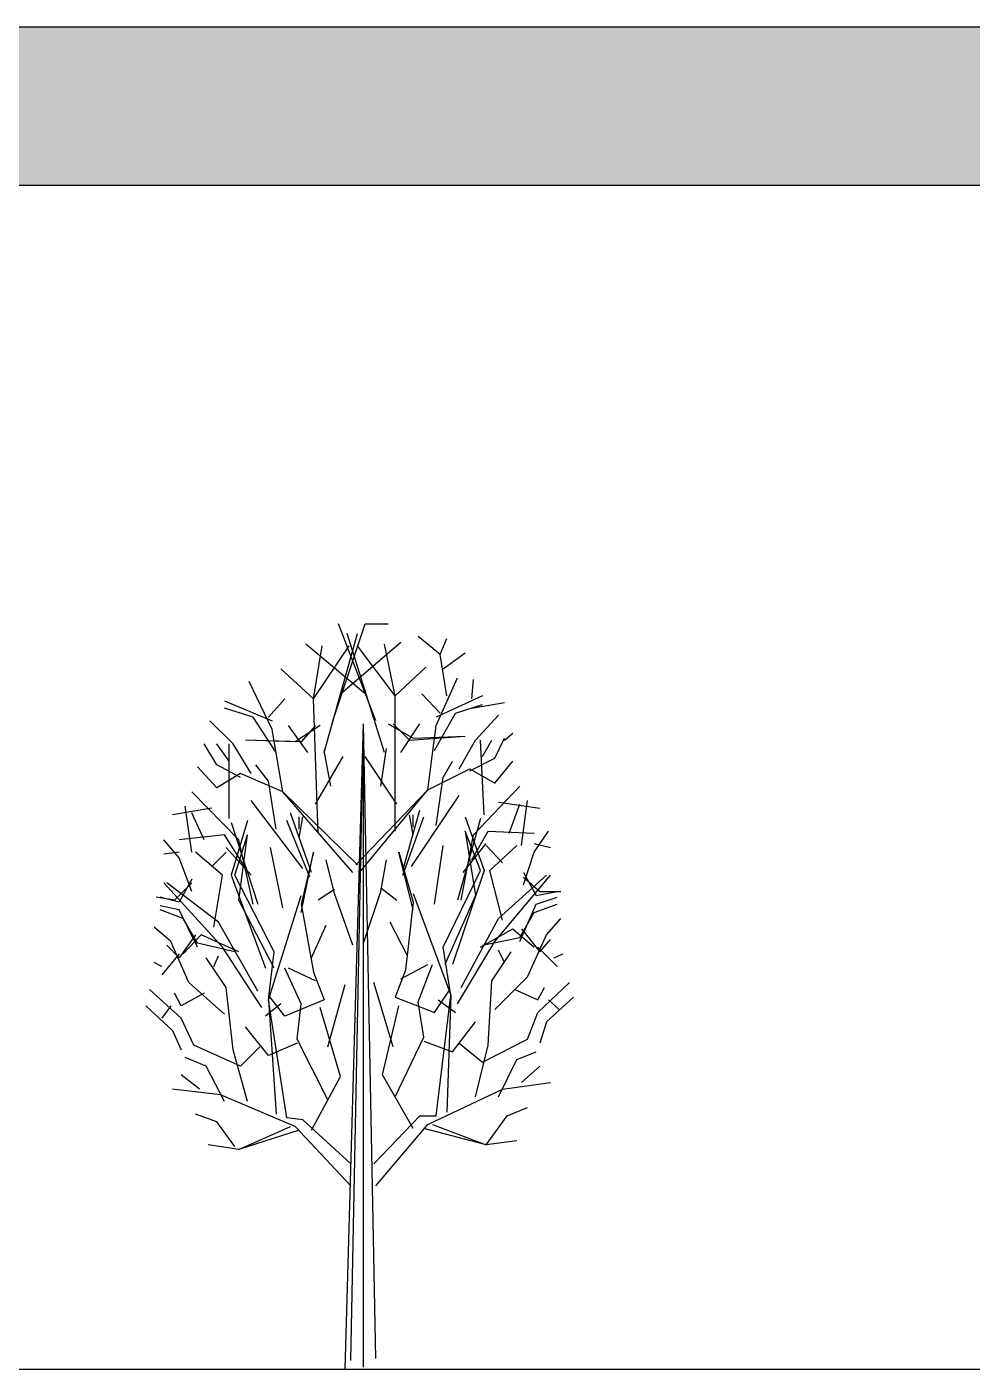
# Model space of a CAD drawing. Header units: millimetres. Extents: x -10794 to 121495, y 177957 to 264658.
# Drawn here: x 82542 to 95065, y 246877 to 264658 of the extents above; entities that cross this region are included whole.
import ezdxf

# ---------------------------------------------------------------- set-up
doc = ezdxf.new("R2010")
doc.units = ezdxf.units.MM
doc.layers.add('www.cad-blocks.net', color=7, linetype='Continuous')

# ---------------------------------------------------------------- blocks, each defined once
blk = doc.blocks.new('A$C66591266')
for points in [[(2478, 8589), (2909, 9872), (3214, 9872)], [(3050, 8589), (2554, 9872)], [(2909, 8944), (2122, 9605)], [(2364, 8169), (2808, 9745)], [(2579, 8944), (3380, 9630)], [(3164, 8169), (2668, 9745)], [(3303, 8919), (3164, 9605)], [(3900, 9465), (3608, 9707)], [(3990, 8919), (3900, 9465), (3990, 9681)], [(2224, 8881), (2338, 9580)], [(2287, 7102), (2224, 8881), (2694, 9580)], [(3303, 7127), (3303, 8919), (2808, 9580)], [(3939, 9275), (4231, 9491)], [(2224, 8881), (1792, 9275)], [(3303, 8919), (3710, 9300)], [(2808, 6683), (1817, 7648), (1677, 8474), (1373, 9109)], [(3850, 8525), (4129, 9160)], [(4320, 8881), (4345, 9135)], [(3659, 8944), (3900, 8690)], [(4460, 8919), (3850, 8639)], [(1042, 8855), (1677, 8589)], [(1728, 8169), (1423, 8639), (1042, 8754)], [(1843, 8881), (1627, 8639)], [(4104, 8690), (4460, 8805)], [(4320, 8754), (4752, 8830)], [(1398, 7890), (1157, 8284), (852, 8589)], [(2643, 0), (2884, 8550)], [(2719, 114), (2884, 8550)], [(3050, 140), (2884, 8550)], [(2884, 25), (2884, 8550)], [(3214, 8550), (3545, 8360)], [(3278, 8550), (3494, 8334)], [(3380, 8169), (3634, 8550)], [(3825, 8195), (4104, 8690)], [(4371, 8334), (4675, 8665)], [(2249, 8525), (2059, 8309), (1322, 8334)], [(2313, 8525), (1982, 8309), (1322, 8334)], [(2148, 8169), (1893, 8525)], [(3494, 8334), (4231, 8385)], [(3545, 8360), (4231, 8385)], [(3736, 7674), (3850, 8525)], [(4625, 8093), (4752, 8360)], [(4752, 8334), (4866, 8423)], [(1258, 7839), (941, 8004), (775, 8284)], [(1106, 8055), (941, 8284)], [(1106, 7293), (1106, 8284)], [(2452, 7725), (2364, 8195)], [(3113, 7725), (3189, 8220)], [(4155, 7953), (4371, 8334)], [(4485, 7343), (4434, 8334)], [(4460, 8118), (4587, 8334)], [(1728, 7153), (1627, 7788), (1461, 8004)], [(2249, 7483), (2618, 8118)], [(3329, 7483), (2909, 8118)], [(3939, 7839), (4066, 8055)], [(4294, 7928), (4625, 8093)], [(4625, 7763), (4866, 8055)], [(2745, 6581), (1817, 7648), (1258, 7890), (941, 7699), (686, 7979)], [(3736, 7674), (4294, 7953)], [(3850, 7204), (3939, 7839)], [(4294, 7953), (4625, 7763)], [(1423, 6162), (1233, 7013), (610, 7648)], [(2834, 6581), (3736, 7674), (2783, 6683)], [(4345, 7077), (4955, 7725)], [(2084, 6632), (1398, 7534)], [(3520, 6657), (4155, 7598)], [(4675, 7509), (5222, 7432)], [(4815, 7102), (4955, 7483)], [(4980, 6937), (5057, 7534)], [(877, 7432), (356, 7343)], [(610, 6848), (521, 7458)], [(775, 7013), (610, 7369)], [(2198, 6581), (1919, 7369)], [(2033, 7039), (2084, 7318)], [(2033, 7153), (2033, 7318)], [(3405, 6607), (3634, 7407)], [(3405, 6543), (3685, 7318)], [(3545, 7077), (3494, 7343)], [(3545, 7178), (3545, 7343)], [(4231, 7318), (4485, 6607), (4066, 5361)], [(4434, 7293), (4129, 6213)], [(1347, 7267), (1131, 6543), (1588, 5311)], [(1131, 7242), (1487, 6162)], [(2173, 6518), (1868, 7267)], [(3545, 6302), (4041, 4955), (3939, 5590), (4434, 6607), (4231, 7127), (4371, 6276), (3964, 5361)], [(4320, 6746), (4536, 7127)], [(4536, 7127), (5146, 7102)], [(5006, 6416), (5146, 6848), (5336, 7127)], [(610, 6327), (445, 6772), (242, 7013)], [(1296, 6683), (1042, 7077), (445, 7013)], [(1182, 6543), (1347, 7077)], [(1703, 5311), (1233, 6213), (1347, 7077)], [(3825, 6162), (3939, 6937)], [(4180, 6213), (4345, 7077)], [(4205, 6581), (4511, 6962)], [(4726, 6708), (4511, 6937)], [(4726, 5946), (4561, 6607), (4917, 6937)], [(5146, 6962), (5361, 6912)], [(445, 6848), (242, 6823)], [(902, 5857), (1017, 6543), (661, 6848)], [(877, 6657), (1068, 6848)], [(1398, 6543), (1068, 6912)], [(2059, 6048), (2224, 6848), (2059, 6162), (2224, 5260), (2364, 4891), (1843, 4675), (1627, 4955)], [(1817, 6111), (1652, 6912)], [(3545, 6086), (3354, 6848), (3545, 6187), (3443, 5285), (3303, 4930), (3825, 4726), (4015, 5006)], [(2745, 5616), (2503, 6302), (2389, 6746)], [(2884, 5641), (3113, 6327), (3189, 6746)], [(5006, 6581), (5171, 6276)], [(610, 6441), (382, 6213), (140, 6251)], [(610, 6492), (445, 6187), (191, 6251)], [(1538, 4790), (1017, 5590), (242, 6441)], [(1487, 5006), (966, 5921), (280, 6441)], [(1703, 5527), (1182, 6543)], [(4129, 4841), (4625, 5666), (5361, 6543)], [(4180, 5057), (4675, 5971), (5311, 6543)], [(5006, 6518), (5222, 6327)], [(2719, 2719), (2084, 3303), (1868, 3329), (1627, 4891), (2059, 6276)], [(2503, 6352), (2287, 6213)], [(3113, 6378), (3329, 6213)], [(5171, 6276), (5450, 6327)], [(5171, 6162), (5450, 6251)], [(5222, 6327), (5501, 6327)], [(686, 5590), (445, 6086), (191, 6137)], [(1182, 5527), (686, 5641), (496, 5971), (191, 6086)], [(4955, 5666), (5171, 6162)], [(4955, 5717), (5146, 6048)], [(5146, 6048), (5450, 6162)], [(2198, 5450), (2389, 5882)], [(3468, 5476), (3240, 5921)], [(4625, 4764), (5057, 5196), (5311, 5755), (5501, 5971)], [(1042, 4701), (572, 5120), (331, 5666), (114, 5857)], [(661, 5755), (445, 5450), (280, 5616)], [(1233, 5527), (737, 5755), (496, 5501)], [(4434, 5590), (4866, 5832)], [(4460, 5616), (4955, 5717)], [(4866, 5832), (5146, 5590)], [(4980, 5832), (5222, 5527)], [(5222, 5527), (5361, 5692)], [(1627, 4891), (1703, 5527)], [(4371, 3608), (4536, 4294), (4587, 5146), (4841, 5527)], [(4752, 5387), (4675, 5552)], [(5196, 5590), (5450, 5336)], [(216, 5336), (114, 5387)], [(445, 5501), (216, 5222)], [(1347, 3545), (1157, 4231), (1068, 5057), (801, 5450)], [(902, 5336), (966, 5476)], [(3303, 3608), (3685, 4396), (3608, 4866), (3799, 5361)], [(3380, 5171), (3736, 5361)], [(5413, 5450), (5527, 5501)], [(2414, 3570), (2008, 4371), (2059, 4841), (1843, 5311)], [(2249, 5146), (1893, 5311)], [(1512, 4269), (1258, 4015), (636, 4294), (470, 4650), (51, 5031)], [(775, 4980), (470, 4815), (382, 4980)], [(2414, 4269), (2643, 5095)], [(3278, 4269), (3024, 5120)], [(4155, 4320), (4460, 4066), (5057, 4371), (5196, 4726), (5616, 5120)], [(4891, 5031), (5196, 4891)], [(5196, 4891), (5285, 5057)], [(0, 4815), (356, 4485), (470, 4231)], [(331, 4815), (216, 4650)], [(1792, 4841), (1588, 4675)], [(1627, 4891), (1728, 3380)], [(3024, 2719), (3634, 3354), (3850, 3354), (4041, 4955), (3990, 3405)], [(3545, 3189), (3139, 3900), (3354, 4815)], [(3875, 4891), (4104, 4726)], [(5666, 4930), (5311, 4599), (5222, 4320)], [(5336, 4891), (5476, 4764)], [(2198, 3164), (2579, 3875), (2313, 4790)], [(2008, 4320), (1627, 4155), (1322, 4536)], [(4066, 4205), (4371, 4599)], [(3685, 4345), (4066, 4205)], [(1042, 3545), (801, 4015), (521, 4129)], [(4675, 3608), (4917, 4104), (5171, 4205)], [(4980, 3799), (5222, 4015)], [(712, 3710), (470, 3900)], [(3050, 2427), (3736, 3240), (4726, 3710), (5361, 3799)], [(2719, 2427), (1982, 3214), (991, 3634), (356, 3710)], [(1182, 2948), (941, 3278), (661, 3380)], [(4917, 3024), (4511, 2973), (4790, 3354), (5057, 3468)], [(2033, 3164), (1233, 2909), (1919, 3214)], [(3799, 3240), (4511, 2973), (3685, 3189)], [(1233, 2909), (826, 2973)]]:
    blk.add_lwpolyline(points)
blk = doc.blocks.new('FORMAT')
at = {"layer": 'www.cad-blocks.net', "true_color": 0x546d8e}
h = blk.add_hatch(color=155, dxfattribs=at)
h.set_gradient(color1=(68, 68, 68), color2=(84, 109, 142), tint=1)
h.paths.add_polyline_path([(-3336, 264658), (-3336, 262562), (121495, 262562), (121495, 264658)])
at = {"layer": 'www.cad-blocks.net', "color": 155, "true_color": 0x546d8e}
for p, q in [((-3336, 264658), (121495, 264658)), ((-3336, 262562), (121495, 262562)), ((-3336, 262562), (121495, 262562)), ((-3336, 246877), (121495, 246877))]:
    blk.add_line(p, q, dxfattribs=at)

msp = doc.modelspace()

# ---------------------------------------------------------------- block references
msp.add_blockref('A$C66591266', (84116, 246877))
at = {"layer": 'www.cad-blocks.net'}
msp.add_blockref('FORMAT', (0, 0), dxfattribs=at)

doc.saveas('drawing.dxf')
